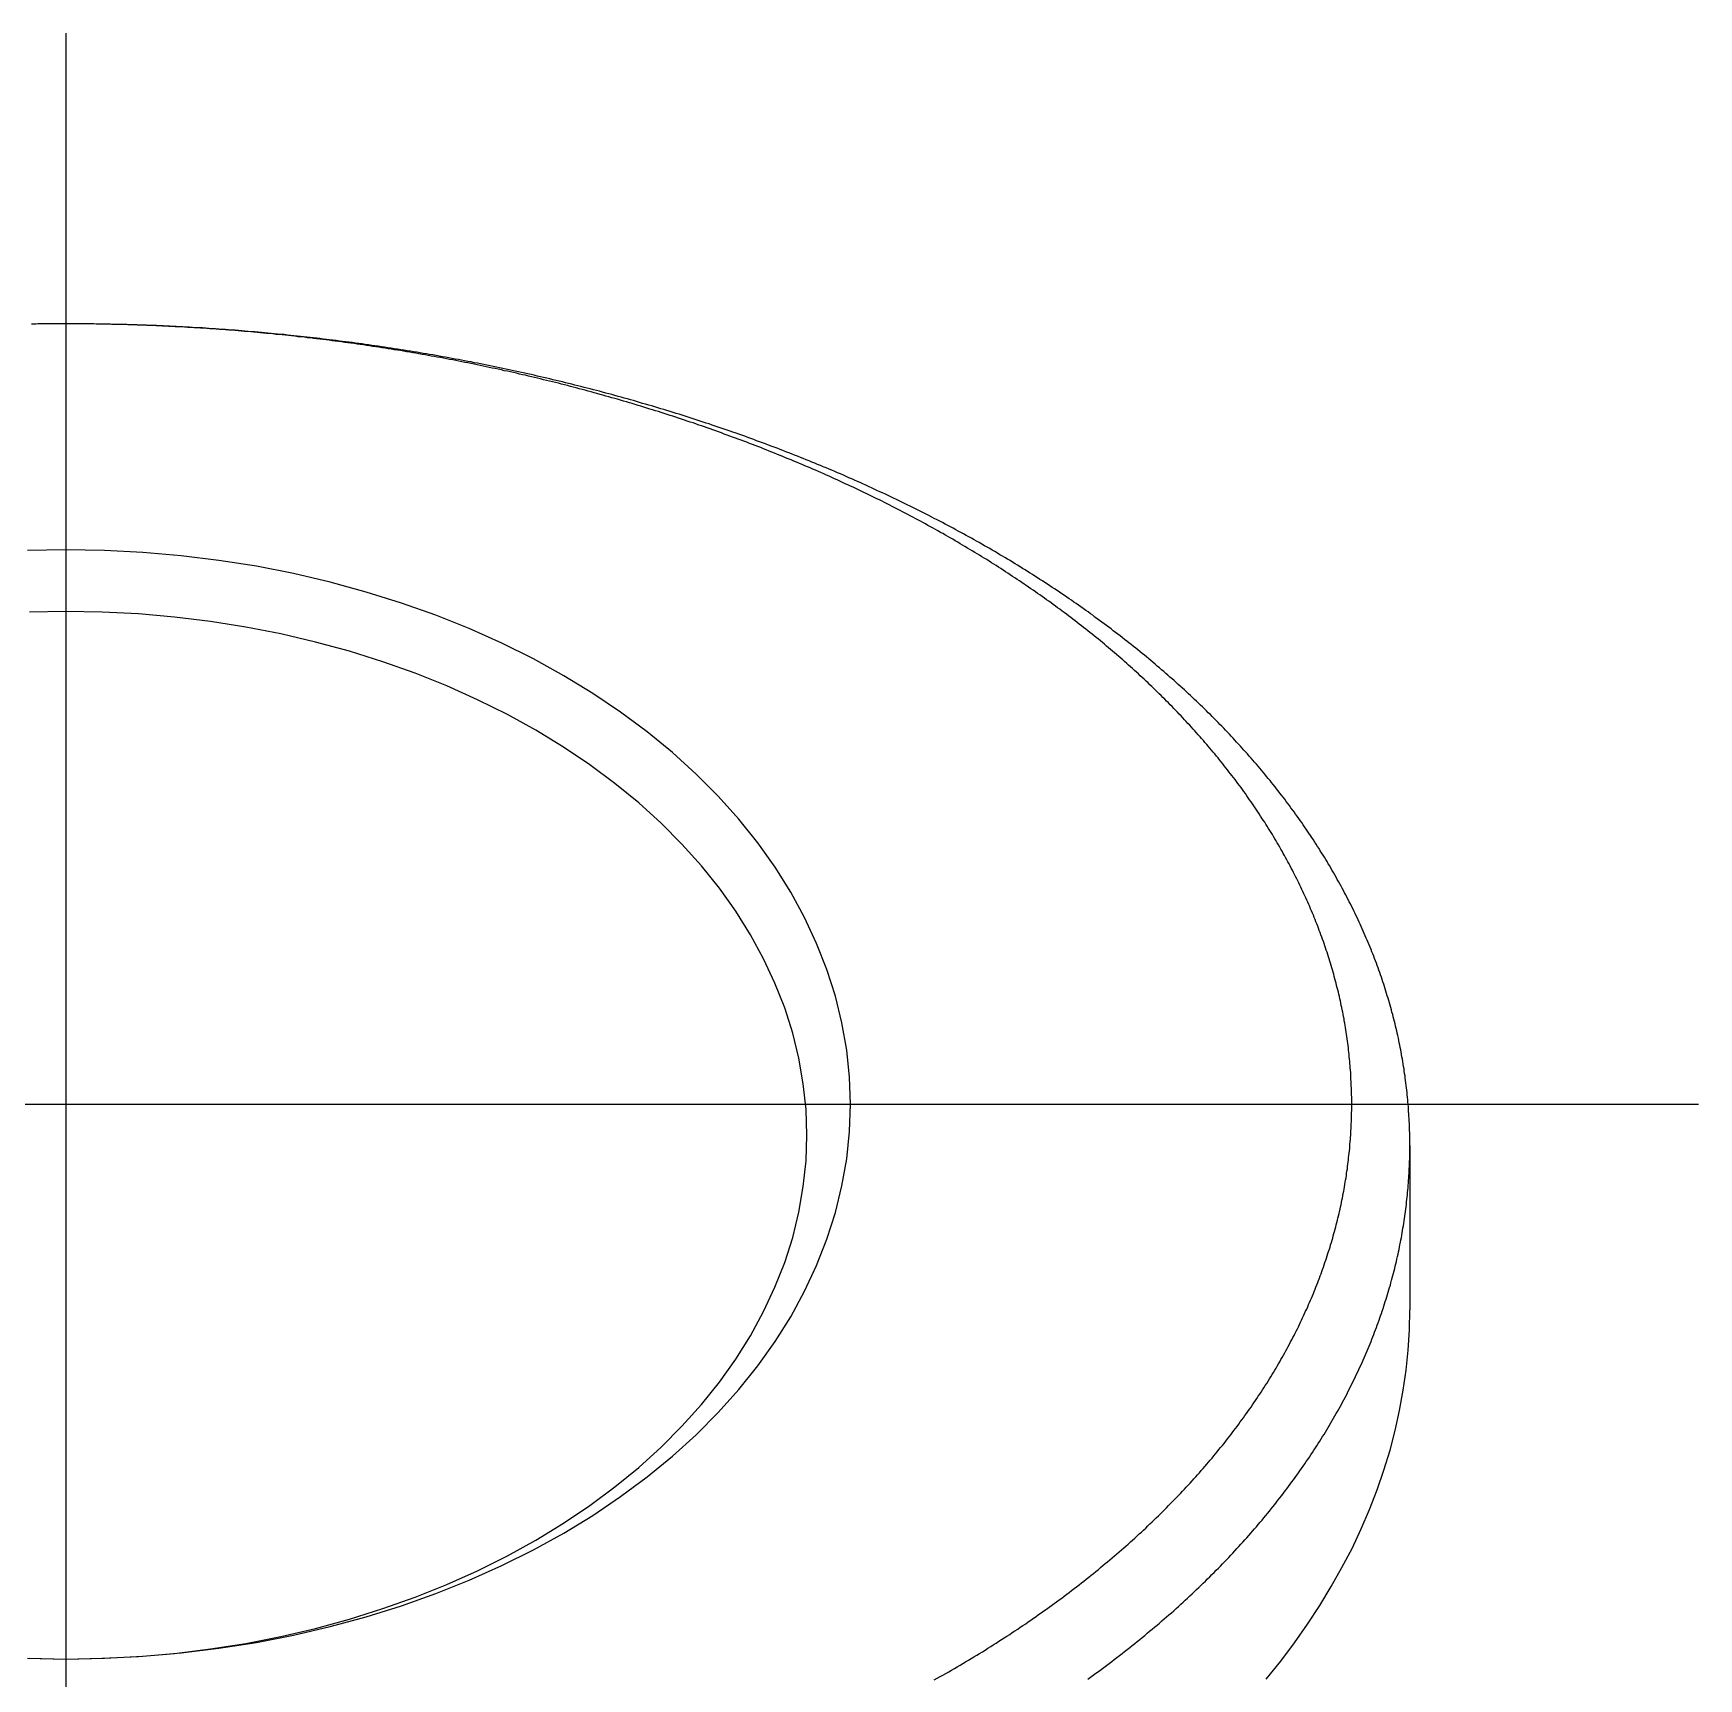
# Model space of a CAD drawing. Extents: x -12.1 to 62.3, y -19.1 to 50.2.
# Drawn here: x 50.82 to 62.28, y 38.82 to 50.15 of the extents above; entities that cross this region are included whole.
import ezdxf

# ---------------------------------------------------------------- set-up
doc = ezdxf.new("R2010")
doc.units = 0
doc.linetypes.add('CENTER', pattern=[50.8, 31.75, -6.35, 6.35, -6.35])
doc.layers.get('0').update_dxf_attribs({"linetype": 'CONTINUOUS'})
doc.layers.add('CENTER', color=1, linetype='CENTER')

msp = doc.modelspace()

# ---------------------------------------------------------------- linework, layer by layer
at = {"color": 7, "linetype": 'CONTINUOUS'}
msp.add_line((60.292, 42.495), (60.292, 41.363), dxfattribs=at)
at = {"color": 7}
for points in [[(58.075, 38.821, 0), (58.094, 38.834, 0), (58.112, 38.848, 0), (58.131, 38.861, 0), (58.149, 38.874, 0), (58.167, 38.888, 0), (58.186, 38.901, 0), (58.204, 38.915, 0), (58.222, 38.928, 0), (58.24, 38.942, 0), (58.258, 38.956, 0), (58.276, 38.969, 0), (58.293, 38.983, 0), (58.311, 38.997, 0), (58.329, 39.01, 0), (58.346, 39.024, 0), (58.364, 39.038, 0), (58.381, 39.052, 0), (58.399, 39.066, 0), (58.416, 39.08, 0), (58.433, 39.094, 0), (58.45, 39.108, 0), (58.467, 39.122, 0), (58.484, 39.136, 0), (58.501, 39.15, 0), (58.518, 39.164, 0), (58.535, 39.178, 0), (58.552, 39.192, 0), (58.568, 39.206, 0), (58.585, 39.221, 0), (58.602, 39.235, 0), (58.618, 39.249, 0), (58.634, 39.264, 0), (58.651, 39.278, 0), (58.667, 39.292, 0), (58.683, 39.307, 0), (58.699, 39.321, 0), (58.715, 39.336, 0), (58.731, 39.35, 0), (58.746, 39.364, 0), (58.762, 39.379, 0), (58.778, 39.394, 0), (58.794, 39.408, 0), (58.809, 39.423, 0), (58.824, 39.437, 0), (58.84, 39.452, 0), (58.855, 39.467, 0), (58.87, 39.481, 0), (58.885, 39.496, 0), (58.9, 39.511, 0), (58.915, 39.526, 0), (58.93, 39.54, 0), (58.945, 39.555, 0), (58.959, 39.57, 0), (58.974, 39.585, 0), (58.989, 39.599, 0), (59.003, 39.614, 0), (59.017, 39.629, 0), (59.032, 39.644, 0), (59.046, 39.659, 0), (59.06, 39.674, 0), (59.074, 39.689, 0), (59.088, 39.704, 0), (59.102, 39.719, 0), (59.116, 39.734, 0), (59.129, 39.749, 0), (59.143, 39.764, 0), (59.157, 39.779, 0), (59.17, 39.794, 0), (59.183, 39.81, 0), (59.197, 39.825, 0), (59.21, 39.84, 0), (59.223, 39.855, 0), (59.236, 39.87, 0), (59.249, 39.885, 0), (59.262, 39.901, 0), (59.275, 39.916, 0), (59.288, 39.931, 0), (59.3, 39.947, 0), (59.313, 39.962, 0), (59.325, 39.977, 0), (59.338, 39.992, 0), (59.35, 40.008, 0), (59.362, 40.023, 0), (59.374, 40.038, 0), (59.386, 40.054, 0), (59.398, 40.069, 0), (59.41, 40.085, 0), (59.422, 40.1, 0), (59.434, 40.116, 0), (59.446, 40.131, 0), (59.457, 40.147, 0), (59.469, 40.162, 0), (59.48, 40.178, 0), (59.492, 40.193, 0), (59.503, 40.209, 0), (59.514, 40.224, 0), (59.525, 40.24, 0), (59.536, 40.255, 0), (59.547, 40.271, 0), (59.558, 40.286, 0), (59.569, 40.302, 0), (59.579, 40.318, 0), (59.59, 40.333, 0), (59.601, 40.349, 0), (59.611, 40.365, 0), (59.621, 40.38, 0), (59.632, 40.396, 0), (59.642, 40.412, 0), (59.652, 40.427, 0), (59.662, 40.443, 0), (59.672, 40.459, 0), (59.682, 40.475, 0), (59.692, 40.49, 0), (59.702, 40.506, 0), (59.711, 40.522, 0), (59.721, 40.538, 0), (59.73, 40.553, 0), (59.74, 40.569, 0), (59.749, 40.585, 0), (59.758, 40.601, 0), (59.767, 40.617, 0), (59.776, 40.633, 0), (59.785, 40.649, 0), (59.794, 40.664, 0), (59.803, 40.68, 0), (59.812, 40.696, 0), (59.821, 40.712, 0), (59.829, 40.728, 0), (59.838, 40.744, 0), (59.846, 40.76, 0), (59.855, 40.776, 0), (59.863, 40.792, 0), (59.871, 40.808, 0), (59.879, 40.824, 0), (59.887, 40.84, 0), (59.895, 40.856, 0), (59.903, 40.872, 0), (59.911, 40.888, 0), (59.919, 40.904, 0), (59.926, 40.92, 0), (59.934, 40.936, 0), (59.941, 40.952, 0), (59.949, 40.968, 0), (59.956, 40.984, 0), (59.963, 41, 0), (59.97, 41.016, 0), (59.977, 41.032, 0), (59.984, 41.048, 0), (59.991, 41.065, 0), (59.998, 41.081, 0), (60.005, 41.097, 0), (60.012, 41.113, 0), (60.018, 41.129, 0), (60.025, 41.145, 0), (60.031, 41.161, 0), (60.038, 41.177, 0), (60.044, 41.194, 0), (60.05, 41.21, 0), (60.056, 41.226, 0), (60.062, 41.242, 0), (60.068, 41.258, 0), (60.074, 41.274, 0), (60.08, 41.291, 0), (60.086, 41.307, 0), (60.091, 41.323, 0), (60.097, 41.339, 0), (60.102, 41.355, 0), (60.108, 41.372, 0), (60.113, 41.388, 0), (60.118, 41.404, 0), (60.123, 41.42, 0), (60.129, 41.437, 0), (60.134, 41.453, 0), (60.139, 41.469, 0), (60.144, 41.485, 0), (60.148, 41.502, 0), (60.153, 41.518, 0), (60.158, 41.534, 0), (60.162, 41.55, 0), (60.167, 41.567, 0), (60.171, 41.583, 0), (60.175, 41.599, 0), (60.179, 41.615, 0), (60.184, 41.632, 0), (60.188, 41.648, 0), (60.192, 41.664, 0), (60.196, 41.681, 0), (60.2, 41.697, 0), (60.203, 41.713, 0), (60.207, 41.73, 0), (60.211, 41.746, 0), (60.214, 41.762, 0), (60.218, 41.779, 0), (60.221, 41.795, 0), (60.224, 41.811, 0), (60.227, 41.828, 0), (60.23, 41.844, 0), (60.234, 41.86, 0), (60.237, 41.877, 0), (60.239, 41.893, 0), (60.242, 41.909, 0), (60.245, 41.926, 0), (60.248, 41.942, 0), (60.25, 41.958, 0), (60.253, 41.975, 0), (60.255, 41.991, 0), (60.258, 42.007, 0), (60.26, 42.024, 0), (60.262, 42.04, 0), (60.264, 42.056, 0), (60.266, 42.073, 0), (60.268, 42.089, 0), (60.27, 42.106, 0), (60.272, 42.122, 0), (60.274, 42.138, 0), (60.275, 42.155, 0), (60.277, 42.171, 0), (60.278, 42.188, 0), (60.28, 42.204, 0), (60.281, 42.22, 0), (60.282, 42.237, 0), (60.283, 42.253, 0), (60.285, 42.27, 0), (60.286, 42.286, 0), (60.287, 42.302, 0), (60.288, 42.319, 0), (60.288, 42.335, 0), (60.289, 42.351, 0), (60.29, 42.368, 0), (60.29, 42.384, 0), (60.291, 42.401, 0), (60.291, 42.417, 0), (60.291, 42.433, 0), (60.292, 42.45, 0), (60.292, 42.466, 0), (60.292, 42.483, 0), (60.292, 42.499, 0), (60.292, 42.515, 0), (60.292, 42.532, 0), (60.291, 42.548, 0), (60.291, 42.565, 0), (60.291, 42.581, 0), (60.29, 42.597, 0), (60.29, 42.614, 0), (60.289, 42.63, 0), (60.289, 42.647, 0), (60.288, 42.663, 0), (60.287, 42.679, 0), (60.286, 42.696, 0), (60.285, 42.712, 0), (60.284, 42.728, 0), (60.283, 42.745, 0), (60.282, 42.761, 0), (60.28, 42.778, 0), (60.279, 42.794, 0), (60.278, 42.81, 0), (60.276, 42.827, 0), (60.274, 42.843, 0), (60.273, 42.859, 0), (60.271, 42.876, 0), (60.269, 42.892, 0), (60.267, 42.908, 0), (60.265, 42.925, 0), (60.263, 42.941, 0), (60.261, 42.957, 0), (60.259, 42.974, 0), (60.256, 42.99, 0), (60.254, 43.006, 0), (60.252, 43.023, 0), (60.249, 43.039, 0), (60.246, 43.055, 0), (60.244, 43.072, 0), (60.241, 43.088, 0), (60.238, 43.104, 0), (60.235, 43.12, 0), (60.232, 43.137, 0), (60.229, 43.153, 0), (60.226, 43.169, 0), (60.223, 43.185, 0), (60.219, 43.202, 0), (60.216, 43.218, 0), (60.213, 43.234, 0), (60.209, 43.251, 0), (60.205, 43.267, 0), (60.202, 43.283, 0), (60.198, 43.299, 0), (60.194, 43.315, 0), (60.19, 43.332, 0), (60.186, 43.348, 0), (60.182, 43.364, 0), (60.178, 43.38, 0), (60.174, 43.396, 0), (60.169, 43.412, 0), (60.165, 43.428, 0), (60.161, 43.445, 0), (60.156, 43.461, 0), (60.151, 43.477, 0), (60.147, 43.493, 0), (60.142, 43.509, 0), (60.137, 43.525, 0), (60.132, 43.541, 0), (60.127, 43.557, 0), (60.122, 43.573, 0), (60.117, 43.589, 0), (60.112, 43.605, 0), (60.107, 43.621, 0), (60.101, 43.638, 0), (60.096, 43.653, 0), (60.09, 43.669, 0), (60.085, 43.685, 0), (60.079, 43.701, 0), (60.073, 43.717, 0), (60.068, 43.733, 0), (60.062, 43.749, 0), (60.056, 43.765, 0), (60.05, 43.781, 0), (60.044, 43.797, 0), (60.037, 43.813, 0), (60.031, 43.828, 0), (60.025, 43.844, 0), (60.018, 43.86, 0), (60.012, 43.876, 0), (60.005, 43.892, 0), (59.999, 43.908, 0), (59.992, 43.923, 0), (59.985, 43.939, 0), (59.978, 43.955, 0), (59.972, 43.971, 0), (59.965, 43.986, 0), (59.958, 44.002, 0), (59.95, 44.018, 0), (59.943, 44.033, 0), (59.936, 44.049, 0), (59.929, 44.065, 0), (59.921, 44.08, 0), (59.914, 44.096, 0), (59.906, 44.111, 0), (59.899, 44.127, 0), (59.891, 44.142, 0), (59.883, 44.158, 0), (59.875, 44.173, 0), (59.867, 44.189, 0), (59.859, 44.204, 0), (59.851, 44.22, 0), (59.843, 44.235, 0), (59.835, 44.251, 0), (59.827, 44.266, 0), (59.819, 44.281, 0), (59.81, 44.297, 0), (59.802, 44.312, 0), (59.793, 44.327, 0), (59.785, 44.343, 0), (59.776, 44.358, 0), (59.767, 44.373, 0), (59.758, 44.388, 0), (59.749, 44.404, 0), (59.741, 44.419, 0), (59.731, 44.434, 0), (59.722, 44.449, 0), (59.713, 44.464, 0), (59.704, 44.479, 0), (59.695, 44.494, 0), (59.685, 44.509, 0), (59.676, 44.524, 0), (59.667, 44.539, 0), (59.657, 44.554, 0), (59.648, 44.569, 0), (59.638, 44.584, 0), (59.628, 44.599, 0), (59.618, 44.614, 0), (59.608, 44.629, 0), (59.598, 44.644, 0), (59.588, 44.659, 0), (59.578, 44.673, 0), (59.568, 44.688, 0), (59.558, 44.703, 0), (59.548, 44.718, 0), (59.538, 44.732, 0), (59.527, 44.747, 0), (59.517, 44.762, 0), (59.506, 44.776, 0), (59.496, 44.791, 0), (59.485, 44.806, 0), (59.474, 44.82, 0), (59.464, 44.835, 0), (59.453, 44.849, 0), (59.442, 44.864, 0), (59.431, 44.878, 0), (59.42, 44.893, 0), (59.409, 44.907, 0), (59.398, 44.921, 0), (59.386, 44.936, 0), (59.375, 44.95, 0), (59.364, 44.964, 0), (59.352, 44.979, 0), (59.341, 44.993, 0), (59.33, 45.007, 0), (59.318, 45.021, 0), (59.306, 45.035, 0), (59.295, 45.05, 0), (59.283, 45.064, 0), (59.271, 45.078, 0), (59.26, 45.092, 0), (59.248, 45.106, 0), (59.236, 45.12, 0), (59.224, 45.134, 0), (59.212, 45.148, 0), (59.199, 45.162, 0), (59.187, 45.176, 0), (59.175, 45.19, 0), (59.163, 45.203, 0), (59.15, 45.217, 0), (59.138, 45.231, 0), (59.126, 45.245, 0), (59.113, 45.258, 0), (59.1, 45.272, 0), (59.088, 45.286, 0), (59.075, 45.299, 0), (59.062, 45.313, 0), (59.05, 45.327, 0), (59.037, 45.34, 0), (59.024, 45.354, 0), (59.011, 45.367, 0), (58.998, 45.381, 0), (58.985, 45.394, 0), (58.972, 45.407, 0), (58.959, 45.421, 0), (58.945, 45.434, 0), (58.932, 45.447, 0), (58.919, 45.461, 0), (58.905, 45.474, 0), (58.892, 45.487, 0), (58.878, 45.5, 0), (58.865, 45.514, 0), (58.851, 45.527, 0), (58.838, 45.54, 0), (58.824, 45.553, 0), (58.81, 45.566, 0), (58.796, 45.579, 0), (58.782, 45.592, 0), (58.769, 45.605, 0), (58.755, 45.618, 0), (58.741, 45.631, 0), (58.727, 45.644, 0), (58.712, 45.656, 0), (58.698, 45.669, 0), (58.684, 45.682, 0), (58.67, 45.695, 0), (58.656, 45.707, 0), (58.641, 45.72, 0), (58.627, 45.733, 0), (58.612, 45.745, 0), (58.598, 45.758, 0), (58.583, 45.77, 0), (58.569, 45.783, 0), (58.554, 45.795, 0), (58.539, 45.808, 0), (58.525, 45.82, 0), (58.51, 45.833, 0), (58.495, 45.845, 0), (58.48, 45.858, 0), (58.465, 45.87, 0), (58.45, 45.882, 0), (58.435, 45.894, 0), (58.42, 45.907, 0), (58.405, 45.919, 0), (58.39, 45.931, 0), (58.375, 45.943, 0), (58.359, 45.955, 0), (58.344, 45.967, 0), (58.329, 45.979, 0), (58.313, 45.991, 0), (58.298, 46.003, 0), (58.282, 46.015, 0), (58.267, 46.027, 0), (58.251, 46.039, 0), (58.236, 46.051, 0), (58.22, 46.063, 0), (58.204, 46.075, 0), (58.188, 46.086, 0), (58.173, 46.098, 0), (58.157, 46.11, 0), (58.141, 46.121, 0), (58.125, 46.133, 0), (58.109, 46.145, 0), (58.093, 46.156, 0), (58.077, 46.168, 0), (58.061, 46.179, 0), (58.044, 46.191, 0), (58.028, 46.202, 0), (58.012, 46.214, 0), (57.996, 46.225, 0), (57.979, 46.236, 0), (57.963, 46.248, 0), (57.947, 46.259, 0), (57.93, 46.27, 0), (57.914, 46.282, 0), (57.897, 46.293, 0), (57.88, 46.304, 0), (57.864, 46.315, 0), (57.847, 46.326, 0), (57.831, 46.337, 0), (57.814, 46.348, 0), (57.797, 46.359, 0), (57.78, 46.37, 0), (57.763, 46.381, 0), (57.746, 46.392, 0), (57.729, 46.403, 0), (57.712, 46.414, 0), (57.695, 46.425, 0), (57.678, 46.435, 0), (57.661, 46.446, 0), (57.644, 46.457, 0), (57.627, 46.468, 0), (57.609, 46.478, 0), (57.592, 46.489, 0), (57.575, 46.5, 0), (57.557, 46.51, 0), (57.54, 46.521, 0), (57.523, 46.531, 0), (57.505, 46.542, 0), (57.488, 46.552, 0), (57.47, 46.562, 0), (57.453, 46.573, 0), (57.435, 46.583, 0), (57.417, 46.593, 0), (57.4, 46.604, 0), (57.382, 46.614, 0), (57.364, 46.624, 0), (57.346, 46.634, 0), (57.328, 46.645, 0), (57.31, 46.655, 0), (57.293, 46.665, 0), (57.275, 46.675, 0), (57.257, 46.685, 0), (57.239, 46.695, 0), (57.221, 46.705, 0), (57.202, 46.715, 0), (57.184, 46.724, 0), (57.166, 46.734, 0), (57.148, 46.744, 0), (57.13, 46.754, 0), (57.111, 46.764, 0), (57.093, 46.773, 0), (57.075, 46.783, 0), (57.056, 46.793, 0), (57.038, 46.802, 0), (57.019, 46.812, 0), (57.001, 46.821, 0), (56.982, 46.831, 0), (56.964, 46.84, 0), (56.945, 46.85, 0), (56.927, 46.859, 0), (56.908, 46.869, 0), (56.889, 46.878, 0), (56.871, 46.887, 0), (56.852, 46.897, 0), (56.833, 46.906, 0), (56.814, 46.915, 0), (56.795, 46.924, 0), (56.776, 46.933, 0), (56.758, 46.943, 0), (56.739, 46.952, 0), (56.72, 46.961, 0), (56.701, 46.97, 0), (56.682, 46.979, 0), (56.663, 46.988, 0), (56.644, 46.996, 0), (56.624, 47.005, 0), (56.605, 47.014, 0), (56.586, 47.023, 0), (56.567, 47.032, 0), (56.548, 47.041, 0), (56.528, 47.049, 0), (56.509, 47.058, 0), (56.49, 47.066, 0), (56.47, 47.075, 0), (56.451, 47.084, 0), (56.431, 47.092, 0), (56.412, 47.101, 0), (56.393, 47.109, 0), (56.373, 47.118, 0), (56.353, 47.126, 0), (56.334, 47.134, 0), (56.314, 47.143, 0), (56.295, 47.151, 0), (56.275, 47.159, 0), (56.255, 47.168, 0), (56.236, 47.176, 0), (56.216, 47.184, 0), (56.196, 47.192, 0), (56.176, 47.2, 0), (56.157, 47.208, 0), (56.137, 47.216, 0), (56.117, 47.224, 0), (56.097, 47.232, 0), (56.077, 47.24, 0), (56.057, 47.248, 0), (56.037, 47.256, 0), (56.017, 47.264, 0), (55.997, 47.271, 0), (55.977, 47.279, 0), (55.957, 47.287, 0), (55.937, 47.295, 0), (55.917, 47.302, 0), (55.897, 47.31, 0), (55.877, 47.317, 0), (55.857, 47.325, 0), (55.837, 47.333, 0), (55.816, 47.34, 0), (55.796, 47.347, 0), (55.776, 47.355, 0), (55.755, 47.362, 0), (55.735, 47.37, 0), (55.715, 47.377, 0), (55.694, 47.384, 0), (55.674, 47.391, 0), (55.654, 47.398, 0), (55.633, 47.406, 0), (55.613, 47.413, 0), (55.592, 47.42, 0), (55.572, 47.427, 0), (55.551, 47.434, 0), (55.531, 47.441, 0), (55.51, 47.448, 0), (55.49, 47.455, 0), (55.469, 47.462, 0), (55.449, 47.468, 0), (55.428, 47.475, 0), (55.407, 47.482, 0), (55.387, 47.489, 0), (55.366, 47.496, 0), (55.345, 47.502, 0), (55.325, 47.509, 0), (55.304, 47.516, 0), (55.283, 47.522, 0), (55.262, 47.529, 0), (55.241, 47.535, 0), (55.221, 47.542, 0), (55.2, 47.548, 0), (55.179, 47.554, 0), (55.158, 47.561, 0), (55.137, 47.567, 0), (55.116, 47.573, 0), (55.095, 47.58, 0), (55.074, 47.586, 0), (55.053, 47.592, 0), (55.032, 47.598, 0), (55.011, 47.604, 0), (54.99, 47.611, 0), (54.969, 47.617, 0), (54.948, 47.623, 0), (54.927, 47.629, 0), (54.906, 47.635, 0), (54.885, 47.64, 0), (54.864, 47.646, 0), (54.843, 47.652, 0), (54.821, 47.658, 0), (54.8, 47.664, 0), (54.779, 47.669, 0), (54.758, 47.675, 0), (54.736, 47.681, 0), (54.715, 47.687, 0), (54.694, 47.692, 0), (54.673, 47.698, 0), (54.651, 47.703, 0), (54.63, 47.709, 0), (54.609, 47.714, 0), (54.587, 47.72, 0), (54.566, 47.725, 0), (54.544, 47.73, 0), (54.523, 47.736, 0), (54.502, 47.741, 0), (54.48, 47.746, 0), (54.459, 47.752, 0), (54.437, 47.757, 0), (54.416, 47.762, 0), (54.394, 47.767, 0), (54.373, 47.772, 0), (54.351, 47.777, 0), (54.33, 47.782, 0), (54.308, 47.787, 0), (54.286, 47.792, 0), (54.265, 47.797, 0), (54.243, 47.802, 0), (54.222, 47.807, 0), (54.2, 47.812, 0), (54.178, 47.817, 0), (54.157, 47.821, 0), (54.135, 47.826, 0), (54.113, 47.831, 0), (54.092, 47.835, 0), (54.07, 47.84, 0), (54.048, 47.845, 0), (54.026, 47.849, 0), (54.005, 47.854, 0), (53.983, 47.858, 0), (53.961, 47.863, 0), (53.939, 47.867, 0), (53.918, 47.871, 0), (53.896, 47.876, 0), (53.874, 47.88, 0), (53.852, 47.884, 0), (53.83, 47.889, 0), (53.808, 47.893, 0), (53.786, 47.897, 0), (53.764, 47.901, 0), (53.743, 47.905, 0), (53.721, 47.909, 0), (53.699, 47.913, 0), (53.677, 47.917, 0), (53.655, 47.921, 0), (53.633, 47.925, 0), (53.611, 47.929, 0), (53.589, 47.933, 0), (53.567, 47.937, 0), (53.545, 47.941, 0), (53.523, 47.944, 0), (53.501, 47.948, 0), (53.479, 47.952, 0), (53.457, 47.956, 0), (53.435, 47.959, 0), (53.413, 47.963, 0), (53.39, 47.966, 0), (53.368, 47.97, 0), (53.346, 47.973, 0), (53.324, 47.977, 0), (53.302, 47.98, 0), (53.28, 47.984, 0), (53.258, 47.987, 0), (53.235, 47.99, 0), (53.213, 47.994, 0), (53.191, 47.997, 0), (53.169, 48, 0), (53.147, 48.003, 0), (53.124, 48.007, 0), (53.102, 48.01, 0), (53.08, 48.013, 0), (53.058, 48.016, 0), (53.035, 48.019, 0), (53.013, 48.022, 0), (52.991, 48.025, 0), (52.969, 48.028, 0), (52.946, 48.031, 0), (52.924, 48.033, 0), (52.902, 48.036, 0), (52.879, 48.039, 0), (52.857, 48.042, 0), (52.835, 48.044, 0), (52.812, 48.047, 0), (52.79, 48.05, 0), (52.768, 48.052, 0), (52.745, 48.055, 0), (52.723, 48.057, 0), (52.701, 48.06, 0), (52.678, 48.062, 0), (52.656, 48.065, 0), (52.633, 48.067, 0), (52.611, 48.07, 0), (52.589, 48.072, 0), (52.566, 48.074, 0), (52.544, 48.077, 0), (52.521, 48.079, 0), (52.499, 48.081, 0), (52.476, 48.083, 0), (52.454, 48.085, 0), (52.431, 48.087, 0), (52.409, 48.09, 0), (52.387, 48.092, 0), (52.364, 48.094, 0), (52.342, 48.096, 0), (52.319, 48.097, 0), (52.297, 48.099, 0), (52.274, 48.101, 0), (52.252, 48.103, 0), (52.229, 48.105, 0), (52.207, 48.107, 0), (52.184, 48.108, 0), (52.161, 48.11, 0), (52.139, 48.112, 0), (52.116, 48.113, 0), (52.094, 48.115, 0), (52.071, 48.117, 0), (52.049, 48.118, 0), (52.026, 48.12, 0), (52.004, 48.121, 0), (51.981, 48.123, 0), (51.959, 48.124, 0), (51.936, 48.125, 0), (51.913, 48.127, 0), (51.891, 48.128, 0), (51.868, 48.129, 0), (51.846, 48.13, 0), (51.823, 48.132, 0), (51.8, 48.133, 0), (51.778, 48.134, 0), (51.755, 48.135, 0), (51.733, 48.136, 0), (51.71, 48.137, 0), (51.687, 48.138, 0), (51.665, 48.139, 0), (51.642, 48.14, 0), (51.62, 48.141, 0), (51.597, 48.142, 0), (51.574, 48.142, 0), (51.552, 48.143, 0), (51.529, 48.144, 0), (51.506, 48.145, 0), (51.484, 48.145, 0), (51.461, 48.146, 0), (51.438, 48.147, 0), (51.416, 48.147, 0), (51.393, 48.148, 0), (51.37, 48.148, 0), (51.348, 48.149, 0), (51.325, 48.149, 0), (51.303, 48.149, 0), (51.28, 48.15, 0), (51.257, 48.15, 0), (51.234, 48.151, 0), (51.212, 48.151, 0), (51.189, 48.151, 0), (51.167, 48.151, 0), (51.144, 48.151, 0), (51.121, 48.151, 0), (51.099, 48.152, 0), (51.076, 48.152, 0), (51.053, 48.152, 0), (51.031, 48.152, 0), (51.008, 48.152, 0), (50.985, 48.152, 0), (50.963, 48.151, 0), (50.94, 48.151, 0), (50.917, 48.151, 0), (50.895, 48.151, 0), (50.872, 48.151, 0), (50.849, 48.151, 0), (50.827, 48.15, 0), (50.804, 48.15, 0)], [(57.019, 38.816, 0), (57.039, 38.827, 0), (57.059, 38.838, 0), (57.078, 38.849, 0), (57.098, 38.86, 0), (57.118, 38.871, 0), (57.137, 38.883, 0), (57.157, 38.894, 0), (57.176, 38.905, 0), (57.196, 38.917, 0), (57.215, 38.928, 0), (57.234, 38.94, 0), (57.254, 38.951, 0), (57.273, 38.963, 0), (57.292, 38.974, 0), (57.312, 38.986, 0), (57.331, 38.998, 0), (57.35, 39.009, 0), (57.369, 39.021, 0), (57.388, 39.033, 0), (57.407, 39.045, 0), (57.425, 39.057, 0), (57.444, 39.069, 0), (57.463, 39.081, 0), (57.482, 39.093, 0), (57.5, 39.105, 0), (57.519, 39.117, 0), (57.538, 39.129, 0), (57.556, 39.141, 0), (57.574, 39.153, 0), (57.593, 39.165, 0), (57.611, 39.178, 0), (57.629, 39.19, 0), (57.648, 39.202, 0), (57.666, 39.215, 0), (57.684, 39.227, 0), (57.702, 39.24, 0), (57.72, 39.252, 0), (57.737, 39.265, 0), (57.755, 39.277, 0), (57.773, 39.29, 0), (57.791, 39.303, 0), (57.809, 39.315, 0), (57.826, 39.328, 0), (57.844, 39.341, 0), (57.861, 39.353, 0), (57.878, 39.366, 0), (57.896, 39.379, 0), (57.913, 39.392, 0), (57.93, 39.405, 0), (57.947, 39.418, 0), (57.964, 39.431, 0), (57.981, 39.444, 0), (57.998, 39.457, 0), (58.015, 39.47, 0), (58.032, 39.483, 0), (58.049, 39.496, 0), (58.065, 39.509, 0), (58.082, 39.522, 0), (58.099, 39.536, 0), (58.115, 39.549, 0), (58.131, 39.562, 0), (58.148, 39.575, 0), (58.164, 39.589, 0), (58.18, 39.602, 0), (58.196, 39.616, 0), (58.212, 39.629, 0), (58.228, 39.642, 0), (58.244, 39.656, 0), (58.26, 39.669, 0), (58.276, 39.683, 0), (58.291, 39.697, 0), (58.307, 39.71, 0), (58.323, 39.724, 0), (58.338, 39.737, 0), (58.353, 39.751, 0), (58.369, 39.765, 0), (58.384, 39.778, 0), (58.399, 39.792, 0), (58.414, 39.806, 0), (58.429, 39.82, 0), (58.444, 39.833, 0), (58.459, 39.847, 0), (58.474, 39.861, 0), (58.489, 39.875, 0), (58.503, 39.889, 0), (58.518, 39.903, 0), (58.532, 39.917, 0), (58.547, 39.931, 0), (58.561, 39.944, 0), (58.575, 39.959, 0), (58.59, 39.972, 0), (58.603, 39.987, 0), (58.618, 40.001, 0), (58.632, 40.015, 0), (58.645, 40.029, 0), (58.659, 40.043, 0), (58.673, 40.057, 0), (58.687, 40.071, 0), (58.7, 40.085, 0), (58.714, 40.099, 0), (58.727, 40.114, 0), (58.74, 40.128, 0), (58.753, 40.142, 0), (58.767, 40.156, 0), (58.78, 40.17, 0), (58.793, 40.185, 0), (58.806, 40.199, 0), (58.818, 40.213, 0), (58.831, 40.228, 0), (58.844, 40.242, 0), (58.856, 40.256, 0), (58.869, 40.271, 0), (58.882, 40.285, 0), (58.894, 40.3, 0), (58.906, 40.314, 0), (58.918, 40.328, 0), (58.931, 40.343, 0), (58.943, 40.357, 0), (58.955, 40.372, 0), (58.967, 40.386, 0), (58.978, 40.401, 0), (58.99, 40.415, 0), (59.002, 40.43, 0), (59.013, 40.444, 0), (59.025, 40.459, 0), (59.036, 40.474, 0), (59.048, 40.488, 0), (59.059, 40.503, 0), (59.07, 40.517, 0), (59.081, 40.532, 0), (59.093, 40.547, 0), (59.103, 40.561, 0), (59.114, 40.576, 0), (59.125, 40.591, 0), (59.136, 40.605, 0), (59.147, 40.62, 0), (59.157, 40.635, 0), (59.168, 40.65, 0), (59.178, 40.664, 0), (59.188, 40.679, 0), (59.199, 40.694, 0), (59.209, 40.709, 0), (59.219, 40.723, 0), (59.229, 40.738, 0), (59.239, 40.753, 0), (59.249, 40.768, 0), (59.259, 40.783, 0), (59.269, 40.797, 0), (59.278, 40.812, 0), (59.288, 40.827, 0), (59.297, 40.842, 0), (59.307, 40.857, 0), (59.316, 40.872, 0), (59.325, 40.887, 0), (59.335, 40.902, 0), (59.344, 40.917, 0), (59.353, 40.931, 0), (59.362, 40.947, 0), (59.371, 40.961, 0), (59.38, 40.976, 0), (59.388, 40.991, 0), (59.397, 41.006, 0), (59.405, 41.021, 0), (59.414, 41.036, 0), (59.422, 41.051, 0), (59.431, 41.066, 0), (59.439, 41.081, 0), (59.447, 41.096, 0), (59.455, 41.111, 0), (59.463, 41.127, 0), (59.471, 41.142, 0), (59.479, 41.157, 0), (59.487, 41.172, 0), (59.495, 41.187, 0), (59.502, 41.202, 0), (59.51, 41.217, 0), (59.518, 41.232, 0), (59.525, 41.247, 0), (59.532, 41.262, 0), (59.54, 41.278, 0), (59.547, 41.293, 0), (59.554, 41.308, 0), (59.561, 41.323, 0), (59.568, 41.338, 0), (59.575, 41.353, 0), (59.582, 41.368, 0), (59.589, 41.384, 0), (59.595, 41.399, 0), (59.602, 41.414, 0), (59.608, 41.429, 0), (59.615, 41.444, 0), (59.621, 41.46, 0), (59.628, 41.475, 0), (59.634, 41.49, 0), (59.64, 41.505, 0), (59.646, 41.52, 0), (59.652, 41.536, 0), (59.658, 41.551, 0), (59.664, 41.566, 0), (59.67, 41.581, 0), (59.675, 41.597, 0), (59.681, 41.612, 0), (59.687, 41.627, 0), (59.692, 41.642, 0), (59.697, 41.658, 0), (59.703, 41.673, 0), (59.708, 41.688, 0), (59.713, 41.704, 0), (59.718, 41.719, 0), (59.723, 41.734, 0), (59.728, 41.75, 0), (59.733, 41.765, 0), (59.738, 41.78, 0), (59.743, 41.795, 0), (59.747, 41.811, 0), (59.752, 41.826, 0), (59.757, 41.842, 0), (59.761, 41.857, 0), (59.765, 41.872, 0), (59.77, 41.888, 0), (59.774, 41.903, 0), (59.778, 41.918, 0), (59.782, 41.934, 0), (59.786, 41.949, 0), (59.79, 41.964, 0), (59.794, 41.98, 0), (59.797, 41.995, 0), (59.801, 42.01, 0), (59.805, 42.026, 0), (59.808, 42.041, 0), (59.812, 42.057, 0), (59.815, 42.072, 0), (59.819, 42.087, 0), (59.822, 42.103, 0), (59.825, 42.118, 0), (59.828, 42.133, 0), (59.831, 42.149, 0), (59.834, 42.164, 0), (59.837, 42.18, 0), (59.84, 42.195, 0), (59.843, 42.211, 0), (59.845, 42.226, 0), (59.848, 42.241, 0), (59.85, 42.257, 0), (59.853, 42.272, 0), (59.855, 42.288, 0), (59.857, 42.303, 0), (59.859, 42.318, 0), (59.862, 42.334, 0), (59.864, 42.349, 0), (59.866, 42.365, 0), (59.868, 42.38, 0), (59.87, 42.396, 0), (59.871, 42.411, 0), (59.873, 42.426, 0), (59.875, 42.442, 0), (59.876, 42.457, 0), (59.878, 42.473, 0), (59.879, 42.488, 0), (59.88, 42.504, 0), (59.882, 42.519, 0), (59.883, 42.535, 0), (59.884, 42.55, 0), (59.885, 42.565, 0), (59.886, 42.581, 0), (59.887, 42.596, 0), (59.888, 42.612, 0), (59.889, 42.627, 0), (59.889, 42.643, 0), (59.89, 42.658, 0), (59.89, 42.673, 0), (59.891, 42.689, 0), (59.891, 42.704, 0), (59.891, 42.72, 0), (59.892, 42.735, 0), (59.892, 42.751, 0), (59.892, 42.766, 0), (59.892, 42.782, 0), (59.892, 42.797, 0), (59.892, 42.812, 0), (59.892, 42.828, 0), (59.891, 42.843, 0), (59.891, 42.859, 0), (59.891, 42.874, 0), (59.89, 42.89, 0), (59.889, 42.905, 0), (59.889, 42.921, 0), (59.888, 42.936, 0), (59.887, 42.952, 0), (59.886, 42.967, 0), (59.886, 42.982, 0), (59.885, 42.998, 0), (59.883, 43.013, 0), (59.882, 43.029, 0), (59.881, 43.044, 0), (59.88, 43.059, 0), (59.878, 43.075, 0), (59.877, 43.09, 0), (59.875, 43.106, 0), (59.874, 43.121, 0), (59.872, 43.136, 0), (59.87, 43.152, 0), (59.869, 43.167, 0), (59.867, 43.183, 0), (59.865, 43.198, 0), (59.863, 43.214, 0), (59.861, 43.229, 0), (59.858, 43.244, 0), (59.856, 43.26, 0), (59.854, 43.275, 0), (59.852, 43.29, 0), (59.849, 43.306, 0), (59.846, 43.321, 0), (59.844, 43.337, 0), (59.841, 43.352, 0), (59.839, 43.367, 0), (59.836, 43.383, 0), (59.833, 43.398, 0), (59.83, 43.413, 0), (59.827, 43.428, 0), (59.824, 43.444, 0), (59.82, 43.459, 0), (59.817, 43.474, 0), (59.814, 43.49, 0), (59.81, 43.505, 0), (59.807, 43.52, 0), (59.803, 43.536, 0), (59.8, 43.551, 0), (59.796, 43.566, 0), (59.792, 43.581, 0), (59.788, 43.597, 0), (59.785, 43.612, 0), (59.781, 43.627, 0), (59.776, 43.642, 0), (59.772, 43.658, 0), (59.768, 43.673, 0), (59.764, 43.688, 0), (59.76, 43.703, 0), (59.755, 43.718, 0), (59.751, 43.734, 0), (59.746, 43.749, 0), (59.741, 43.764, 0), (59.737, 43.779, 0), (59.732, 43.794, 0), (59.727, 43.809, 0), (59.722, 43.825, 0), (59.717, 43.84, 0), (59.712, 43.855, 0), (59.707, 43.87, 0), (59.702, 43.885, 0), (59.697, 43.9, 0), (59.691, 43.915, 0), (59.686, 43.93, 0), (59.68, 43.945, 0), (59.675, 43.96, 0), (59.669, 43.975, 0), (59.663, 43.99, 0), (59.658, 44.005, 0), (59.652, 44.02, 0), (59.646, 44.035, 0), (59.64, 44.05, 0), (59.634, 44.065, 0), (59.628, 44.08, 0), (59.622, 44.095, 0), (59.615, 44.11, 0), (59.609, 44.124, 0), (59.603, 44.139, 0), (59.596, 44.154, 0), (59.59, 44.169, 0), (59.583, 44.184, 0), (59.577, 44.199, 0), (59.57, 44.213, 0), (59.563, 44.228, 0), (59.556, 44.243, 0), (59.549, 44.258, 0), (59.542, 44.273, 0), (59.535, 44.287, 0), (59.528, 44.302, 0), (59.521, 44.317, 0), (59.514, 44.331, 0), (59.506, 44.346, 0), (59.499, 44.361, 0), (59.492, 44.375, 0), (59.484, 44.39, 0), (59.476, 44.404, 0), (59.469, 44.419, 0), (59.461, 44.434, 0), (59.453, 44.448, 0), (59.445, 44.462, 0), (59.437, 44.477, 0), (59.429, 44.492, 0), (59.421, 44.506, 0), (59.413, 44.52, 0), (59.405, 44.535, 0), (59.397, 44.549, 0), (59.388, 44.564, 0), (59.38, 44.578, 0), (59.371, 44.592, 0), (59.363, 44.607, 0), (59.354, 44.621, 0), (59.346, 44.635, 0), (59.337, 44.65, 0), (59.328, 44.664, 0), (59.319, 44.678, 0), (59.311, 44.692, 0), (59.302, 44.706, 0), (59.293, 44.721, 0), (59.283, 44.735, 0), (59.274, 44.749, 0), (59.265, 44.763, 0), (59.256, 44.777, 0), (59.246, 44.791, 0), (59.237, 44.805, 0), (59.228, 44.819, 0), (59.218, 44.833, 0), (59.209, 44.847, 0), (59.199, 44.861, 0), (59.189, 44.875, 0), (59.179, 44.889, 0), (59.17, 44.903, 0), (59.16, 44.917, 0), (59.15, 44.931, 0), (59.14, 44.945, 0), (59.13, 44.959, 0), (59.12, 44.972, 0), (59.109, 44.986, 0), (59.099, 45, 0), (59.089, 45.014, 0), (59.078, 45.027, 0), (59.068, 45.041, 0), (59.058, 45.054, 0), (59.047, 45.068, 0), (59.036, 45.082, 0), (59.026, 45.095, 0), (59.015, 45.109, 0), (59.004, 45.122, 0), (58.993, 45.136, 0), (58.983, 45.149, 0), (58.972, 45.163, 0), (58.961, 45.176, 0), (58.95, 45.19, 0), (58.938, 45.203, 0), (58.927, 45.216, 0), (58.916, 45.23, 0), (58.905, 45.243, 0), (58.894, 45.256, 0), (58.882, 45.27, 0), (58.871, 45.283, 0), (58.859, 45.296, 0), (58.848, 45.309, 0), (58.836, 45.322, 0), (58.824, 45.335, 0), (58.813, 45.349, 0), (58.801, 45.361, 0), (58.789, 45.375, 0), (58.777, 45.388, 0), (58.765, 45.401, 0), (58.753, 45.413, 0), (58.741, 45.426, 0), (58.729, 45.439, 0), (58.717, 45.452, 0), (58.705, 45.465, 0), (58.693, 45.478, 0), (58.68, 45.491, 0), (58.668, 45.504, 0), (58.656, 45.516, 0), (58.643, 45.529, 0), (58.631, 45.542, 0), (58.618, 45.554, 0), (58.605, 45.567, 0), (58.593, 45.58, 0), (58.58, 45.592, 0), (58.567, 45.605, 0), (58.554, 45.617, 0), (58.542, 45.63, 0), (58.529, 45.642, 0), (58.516, 45.655, 0), (58.503, 45.667, 0), (58.49, 45.679, 0), (58.477, 45.692, 0), (58.464, 45.704, 0), (58.45, 45.716, 0), (58.437, 45.729, 0), (58.424, 45.741, 0), (58.41, 45.753, 0), (58.397, 45.765, 0), (58.383, 45.778, 0), (58.37, 45.79, 0), (58.356, 45.802, 0), (58.343, 45.814, 0), (58.329, 45.826, 0), (58.316, 45.838, 0), (58.302, 45.85, 0), (58.288, 45.862, 0), (58.274, 45.874, 0), (58.26, 45.886, 0), (58.246, 45.898, 0), (58.232, 45.91, 0), (58.218, 45.921, 0), (58.204, 45.933, 0), (58.19, 45.945, 0), (58.176, 45.957, 0), (58.162, 45.968, 0), (58.148, 45.98, 0), (58.133, 45.992, 0), (58.119, 46.003, 0), (58.105, 46.015, 0), (58.09, 46.026, 0), (58.076, 46.038, 0), (58.061, 46.05, 0), (58.047, 46.061, 0), (58.032, 46.072, 0), (58.017, 46.084, 0), (58.003, 46.095, 0), (57.988, 46.107, 0), (57.973, 46.118, 0), (57.958, 46.129, 0), (57.943, 46.141, 0), (57.928, 46.152, 0), (57.913, 46.163, 0), (57.898, 46.174, 0), (57.883, 46.186, 0), (57.868, 46.197, 0), (57.853, 46.208, 0), (57.838, 46.219, 0), (57.823, 46.23, 0), (57.807, 46.241, 0), (57.792, 46.252, 0), (57.777, 46.263, 0), (57.761, 46.274, 0), (57.746, 46.285, 0), (57.73, 46.296, 0), (57.715, 46.307, 0), (57.699, 46.317, 0), (57.684, 46.328, 0), (57.668, 46.339, 0), (57.652, 46.35, 0), (57.637, 46.36, 0), (57.621, 46.371, 0), (57.605, 46.382, 0), (57.589, 46.392, 0), (57.573, 46.403, 0), (57.557, 46.413, 0), (57.541, 46.424, 0), (57.525, 46.434, 0), (57.509, 46.445, 0), (57.493, 46.455, 0), (57.477, 46.466, 0), (57.461, 46.476, 0), (57.445, 46.487, 0), (57.428, 46.497, 0), (57.412, 46.507, 0), (57.396, 46.517, 0), (57.38, 46.528, 0), (57.363, 46.538, 0), (57.347, 46.548, 0), (57.33, 46.558, 0), (57.314, 46.568, 0), (57.297, 46.578, 0), (57.28, 46.588, 0), (57.264, 46.598, 0), (57.247, 46.608, 0), (57.23, 46.618, 0), (57.214, 46.628, 0), (57.197, 46.638, 0), (57.18, 46.648, 0), (57.163, 46.658, 0), (57.146, 46.668, 0), (57.129, 46.678, 0), (57.112, 46.687, 0), (57.095, 46.697, 0), (57.078, 46.707, 0), (57.061, 46.716, 0), (57.044, 46.726, 0), (57.027, 46.736, 0), (57.01, 46.745, 0), (56.992, 46.755, 0), (56.975, 46.764, 0), (56.958, 46.774, 0), (56.941, 46.783, 0), (56.923, 46.792, 0), (56.906, 46.802, 0), (56.888, 46.811, 0), (56.871, 46.82, 0), (56.853, 46.83, 0), (56.836, 46.839, 0), (56.818, 46.848, 0), (56.801, 46.857, 0), (56.783, 46.867, 0), (56.765, 46.876, 0), (56.748, 46.885, 0), (56.73, 46.894, 0), (56.712, 46.903, 0), (56.694, 46.912, 0), (56.677, 46.921, 0), (56.659, 46.93, 0), (56.641, 46.939, 0), (56.623, 46.947, 0), (56.605, 46.956, 0), (56.587, 46.965, 0), (56.569, 46.974, 0), (56.551, 46.983, 0), (56.533, 46.991, 0), (56.515, 47, 0), (56.496, 47.009, 0), (56.478, 47.017, 0), (56.46, 47.026, 0), (56.442, 47.035, 0), (56.424, 47.043, 0), (56.405, 47.051, 0), (56.387, 47.06, 0), (56.369, 47.068, 0), (56.35, 47.077, 0), (56.332, 47.085, 0), (56.313, 47.093, 0), (56.295, 47.102, 0), (56.276, 47.11, 0), (56.258, 47.118, 0), (56.239, 47.127, 0), (56.221, 47.135, 0), (56.202, 47.143, 0), (56.183, 47.151, 0), (56.165, 47.159, 0), (56.146, 47.167, 0), (56.127, 47.175, 0), (56.109, 47.183, 0), (56.09, 47.191, 0), (56.071, 47.199, 0), (56.052, 47.207, 0), (56.033, 47.215, 0), (56.014, 47.222, 0), (55.995, 47.23, 0), (55.977, 47.238, 0), (55.958, 47.246, 0), (55.939, 47.253, 0), (55.92, 47.261, 0), (55.901, 47.269, 0), (55.882, 47.276, 0), (55.862, 47.284, 0), (55.843, 47.291, 0), (55.824, 47.299, 0), (55.805, 47.306, 0), (55.786, 47.314, 0), (55.767, 47.321, 0), (55.747, 47.328, 0), (55.728, 47.336, 0), (55.709, 47.343, 0), (55.689, 47.35, 0), (55.67, 47.358, 0), (55.651, 47.365, 0), (55.631, 47.372, 0), (55.612, 47.379, 0), (55.593, 47.386, 0), (55.573, 47.393, 0), (55.554, 47.4, 0), (55.534, 47.407, 0), (55.515, 47.414, 0), (55.495, 47.421, 0), (55.475, 47.428, 0), (55.456, 47.435, 0), (55.436, 47.442, 0), (55.417, 47.449, 0), (55.397, 47.455, 0), (55.377, 47.462, 0), (55.358, 47.469, 0), (55.338, 47.475, 0), (55.318, 47.482, 0), (55.299, 47.489, 0), (55.279, 47.495, 0), (55.259, 47.502, 0), (55.239, 47.508, 0), (55.219, 47.515, 0), (55.2, 47.521, 0), (55.18, 47.528, 0), (55.16, 47.534, 0), (55.14, 47.54, 0), (55.12, 47.547, 0), (55.1, 47.553, 0), (55.08, 47.559, 0), (55.06, 47.565, 0), (55.04, 47.572, 0), (55.02, 47.578, 0), (55, 47.584, 0), (54.98, 47.59, 0), (54.96, 47.596, 0), (54.94, 47.602, 0), (54.92, 47.608, 0), (54.9, 47.614, 0), (54.879, 47.62, 0), (54.859, 47.626, 0), (54.839, 47.632, 0), (54.819, 47.637, 0), (54.799, 47.643, 0), (54.778, 47.649, 0), (54.758, 47.654, 0), (54.738, 47.66, 0), (54.718, 47.666, 0), (54.697, 47.672, 0), (54.677, 47.677, 0), (54.657, 47.683, 0), (54.636, 47.688, 0), (54.616, 47.694, 0), (54.595, 47.699, 0), (54.575, 47.705, 0), (54.554, 47.71, 0), (54.534, 47.715, 0), (54.514, 47.721, 0), (54.493, 47.726, 0), (54.473, 47.731, 0), (54.452, 47.736, 0), (54.432, 47.742, 0), (54.411, 47.747, 0), (54.391, 47.752, 0), (54.37, 47.757, 0), (54.349, 47.762, 0), (54.329, 47.767, 0), (54.308, 47.772, 0), (54.287, 47.777, 0), (54.267, 47.782, 0), (54.246, 47.787, 0), (54.225, 47.792, 0), (54.205, 47.797, 0), (54.184, 47.801, 0), (54.163, 47.806, 0), (54.142, 47.811, 0), (54.122, 47.816, 0), (54.101, 47.82, 0), (54.08, 47.825, 0), (54.059, 47.829, 0), (54.039, 47.834, 0), (54.018, 47.839, 0), (53.997, 47.843, 0), (53.976, 47.847, 0), (53.955, 47.852, 0), (53.934, 47.856, 0), (53.913, 47.861, 0), (53.892, 47.865, 0), (53.872, 47.869, 0), (53.851, 47.874, 0), (53.83, 47.878, 0), (53.809, 47.882, 0), (53.788, 47.886, 0), (53.767, 47.89, 0), (53.746, 47.895, 0), (53.725, 47.899, 0), (53.704, 47.903, 0), (53.683, 47.907, 0), (53.662, 47.911, 0), (53.641, 47.915, 0), (53.619, 47.919, 0), (53.598, 47.922, 0), (53.577, 47.926, 0), (53.556, 47.93, 0), (53.535, 47.934, 0), (53.514, 47.938, 0), (53.493, 47.941, 0), (53.471, 47.945, 0), (53.45, 47.949, 0), (53.429, 47.952, 0), (53.408, 47.956, 0), (53.387, 47.959, 0), (53.366, 47.963, 0), (53.344, 47.967, 0), (53.323, 47.97, 0), (53.302, 47.973, 0), (53.281, 47.977, 0), (53.259, 47.98, 0), (53.238, 47.983, 0), (53.217, 47.987, 0), (53.195, 47.99, 0), (53.174, 47.993, 0), (53.153, 47.996, 0), (53.132, 48, 0), (53.11, 48.003, 0), (53.089, 48.006, 0), (53.067, 48.009, 0), (53.046, 48.012, 0), (53.025, 48.015, 0), (53.003, 48.018, 0), (52.982, 48.021, 0), (52.961, 48.024, 0), (52.939, 48.027, 0), (52.918, 48.029, 0), (52.896, 48.032, 0), (52.875, 48.035, 0), (52.853, 48.038, 0), (52.832, 48.041, 0), (52.81, 48.043, 0), (52.789, 48.046, 0), (52.767, 48.048, 0), (52.746, 48.051, 0), (52.724, 48.054, 0), (52.703, 48.056, 0), (52.681, 48.059, 0), (52.66, 48.061, 0), (52.638, 48.063, 0), (52.617, 48.066, 0), (52.595, 48.068, 0), (52.574, 48.071, 0), (52.552, 48.073, 0), (52.531, 48.075, 0), (52.509, 48.077, 0), (52.487, 48.079, 0), (52.466, 48.082, 0), (52.444, 48.084, 0), (52.423, 48.086, 0), (52.401, 48.088, 0), (52.379, 48.09, 0), (52.358, 48.092, 0), (52.336, 48.094, 0), (52.315, 48.096, 0), (52.293, 48.098, 0), (52.271, 48.099, 0), (52.25, 48.101, 0), (52.228, 48.103, 0), (52.206, 48.105, 0), (52.185, 48.107, 0), (52.163, 48.108, 0), (52.141, 48.11, 0), (52.12, 48.112, 0), (52.098, 48.113, 0), (52.076, 48.115, 0), (52.054, 48.116, 0), (52.033, 48.118, 0), (52.011, 48.119, 0), (51.989, 48.121, 0), (51.968, 48.122, 0), (51.946, 48.123, 0), (51.924, 48.125, 0), (51.902, 48.126, 0), (51.881, 48.127, 0), (51.859, 48.129, 0), (51.837, 48.13, 0), (51.816, 48.131, 0), (51.794, 48.132, 0), (51.772, 48.133, 0), (51.75, 48.134, 0), (51.728, 48.136, 0), (51.707, 48.136, 0), (51.685, 48.138, 0), (51.663, 48.138, 0), (51.641, 48.139, 0), (51.62, 48.14, 0), (51.598, 48.141, 0), (51.576, 48.142, 0), (51.554, 48.143, 0), (51.532, 48.143, 0), (51.511, 48.144, 0), (51.489, 48.145, 0), (51.467, 48.145, 0), (51.445, 48.146, 0), (51.424, 48.147, 0), (51.402, 48.147, 0), (51.38, 48.148, 0), (51.358, 48.148, 0), (51.336, 48.149, 0), (51.315, 48.149, 0), (51.293, 48.15, 0), (51.271, 48.15, 0), (51.249, 48.15, 0), (51.227, 48.151, 0), (51.206, 48.151, 0), (51.184, 48.151, 0), (51.162, 48.151, 0), (51.14, 48.151, 0), (51.118, 48.151, 0), (51.096, 48.152, 0), (51.075, 48.152, 0), (51.053, 48.152, 0), (51.031, 48.152, 0), (51.009, 48.152, 0), (50.987, 48.152, 0), (50.966, 48.151, 0), (50.944, 48.151, 0), (50.922, 48.151, 0), (50.9, 48.151, 0), (50.878, 48.151, 0), (50.857, 48.151, 0), (50.835, 48.15, 0), (50.813, 48.15, 0)]]:
    msp.add_polyline3d(points, dxfattribs=at)
at = {"color": 7, "linetype": 'CONTINUOUS'}
for points in [[(50.777, 38.964, 0), (51.042, 38.959, 0), (51.307, 38.964, 0), (51.571, 38.978, 0), (51.834, 39.001, 0), (52.095, 39.033, 0), (52.354, 39.074, 0), (52.609, 39.124, 0), (52.861, 39.182, 0), (53.108, 39.25, 0), (53.351, 39.326, 0), (53.587, 39.41, 0), (53.818, 39.502, 0), (54.042, 39.603, 0), (54.259, 39.711, 0), (54.468, 39.826, 0), (54.668, 39.948, 0), (54.86, 40.078, 0), (55.043, 40.213, 0), (55.216, 40.355, 0), (55.379, 40.503, 0), (55.532, 40.656, 0), (55.674, 40.815, 0), (55.804, 40.978, 0), (55.923, 41.145, 0), (56.031, 41.316, 0), (56.126, 41.491, 0), (56.209, 41.669, 0), (56.28, 41.85, 0), (56.338, 42.033, 0), (56.383, 42.217, 0), (56.416, 42.403, 0), (56.435, 42.59, 0), (56.442, 42.778, 0), (56.435, 42.965, 0), (56.416, 43.152, 0), (56.383, 43.338, 0), (56.338, 43.523, 0), (56.28, 43.706, 0), (56.209, 43.886, 0), (56.126, 44.064, 0), (56.031, 44.239, 0), (55.923, 44.41, 0), (55.804, 44.578, 0), (55.674, 44.741, 0), (55.532, 44.899, 0), (55.379, 45.052, 0), (55.216, 45.2, 0), (55.043, 45.342, 0), (54.86, 45.478, 0), (54.668, 45.607, 0), (54.468, 45.729, 0), (54.259, 45.845, 0), (54.042, 45.953, 0), (53.818, 46.053, 0), (53.587, 46.145, 0), (53.351, 46.229, 0), (53.108, 46.305, 0), (52.861, 46.373, 0), (52.609, 46.432, 0), (52.354, 46.482, 0), (52.095, 46.523, 0), (51.834, 46.555, 0), (51.571, 46.578, 0), (51.307, 46.591, 0), (51.042, 46.596, 0), (50.777, 46.591, 0)], [(50.792, 38.964, 0), (51.042, 38.959, 0), (51.292, 38.964, 0), (51.542, 38.977, 0), (51.79, 38.998, 0), (52.037, 39.029, 0), (52.281, 39.067, 0), (52.522, 39.115, 0), (52.76, 39.17, 0), (52.994, 39.234, 0), (53.222, 39.306, 0), (53.446, 39.385, 0), (53.664, 39.472, 0), (53.875, 39.567, 0), (54.08, 39.669, 0), (54.277, 39.778, 0), (54.467, 39.894, 0), (54.648, 40.016, 0), (54.821, 40.144, 0), (54.984, 40.278, 0), (55.138, 40.417, 0), (55.282, 40.562, 0), (55.416, 40.712, 0), (55.54, 40.866, 0), (55.652, 41.024, 0), (55.754, 41.185, 0), (55.844, 41.351, 0), (55.922, 41.519, 0), (55.989, 41.689, 0), (56.044, 41.862, 0), (56.087, 42.036, 0), (56.117, 42.212, 0), (56.136, 42.389, 0), (56.142, 42.566, 0), (56.136, 42.742, 0), (56.117, 42.919, 0), (56.087, 43.095, 0), (56.044, 43.269, 0), (55.989, 43.442, 0), (55.922, 43.612, 0), (55.844, 43.78, 0), (55.754, 43.946, 0), (55.652, 44.107, 0), (55.54, 44.266, 0), (55.416, 44.419, 0), (55.282, 44.569, 0), (55.138, 44.714, 0), (54.984, 44.853, 0), (54.821, 44.987, 0), (54.648, 45.115, 0), (54.467, 45.238, 0), (54.277, 45.353, 0), (54.08, 45.462, 0), (53.875, 45.564, 0), (53.664, 45.659, 0), (53.446, 45.746, 0), (53.222, 45.825, 0), (52.994, 45.897, 0), (52.76, 45.961, 0), (52.522, 46.017, 0), (52.281, 46.064, 0), (52.037, 46.102, 0), (51.79, 46.133, 0), (51.542, 46.154, 0), (51.292, 46.167, 0), (51.042, 46.172, 0), (50.792, 46.167, 0)], [(59.304, 38.82, 0), (59.404, 38.945, 0), (59.498, 39.071, 0), (59.588, 39.199, 0), (59.672, 39.328, 0), (59.751, 39.458, 0), (59.825, 39.589, 0), (59.894, 39.721, 0), (59.957, 39.855, 0), (60.015, 39.989, 0), (60.067, 40.124, 0), (60.114, 40.26, 0), (60.156, 40.396, 0), (60.192, 40.533, 0), (60.222, 40.671, 0), (60.247, 40.809, 0), (60.267, 40.947, 0), (60.281, 41.086, 0), (60.289, 41.225, 0), (60.292, 41.364, 0)]]:
    msp.add_polyline3d(points, dxfattribs=at)
at = {"layer": 'CENTER', "color": 1, "linetype": 'CENTER'}
for p, q in [((51.042, 50.152), (51.042, -2)), ((39.804, 42.778), (62.28, 42.778))]:
    msp.add_line(p, q, dxfattribs=at)

doc.saveas('drawing.dxf')
